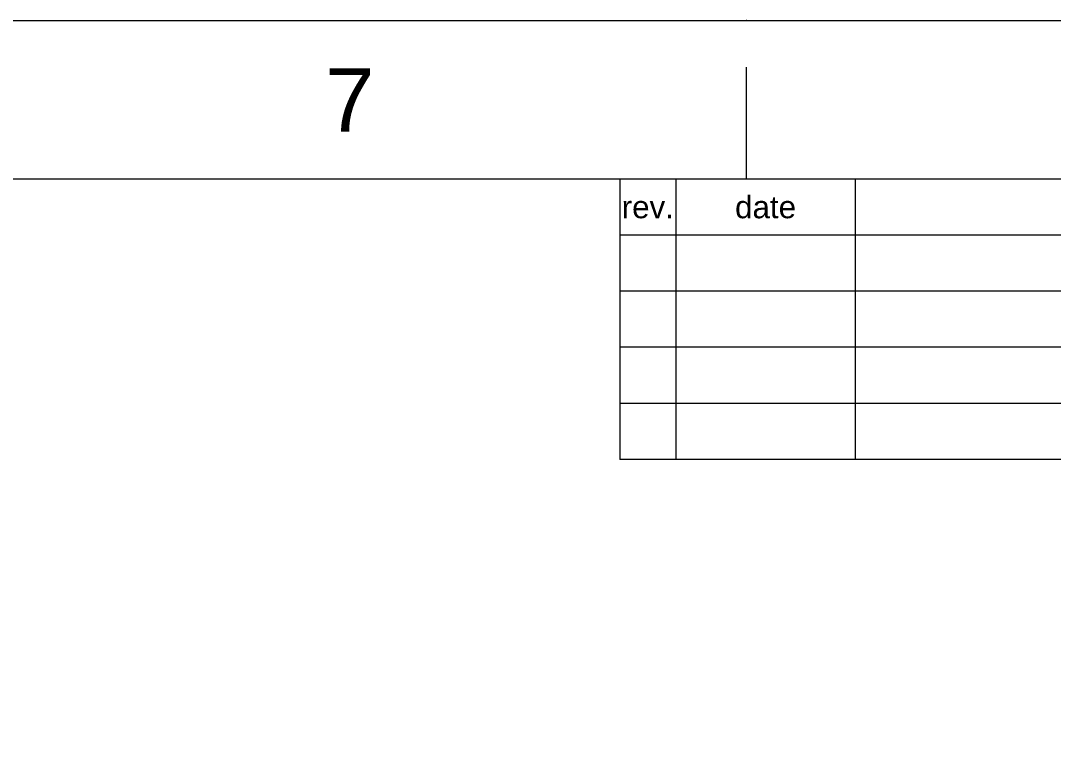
# Model space of a CAD drawing. Header units: millimetres. Extents: x 601 to 1195, y -1757 to -1337.
# Drawn here: x 1045.5 to 1137.5, y -1401 to -1337.2 of the extents above; entities that cross this region are included whole.
import ezdxf

# ---------------------------------------------------------------- set-up
doc = ezdxf.new("R2010")
doc.units = ezdxf.units.MM
doc.header["$LTSCALE"] = 0.1
doc.layers.get('0').update_dxf_attribs({"lineweight": 13})
doc.layers.add('FORM', color=7, linetype='Continuous', lineweight=13)
doc.layers.add('TEXT', color=2, linetype='Continuous')
doc.styles.get("Standard").update_dxf_attribs({"font": 'arial.ttf'})

msp = doc.modelspace()

# ---------------------------------------------------------------- linework, layer by layer
for p, q in [((1110.16, -1351.314), (1110.16, -1341.314)), ((1180.867, -1351.314), (615.21, -1351.314))]:
    msp.add_line(p, q)
msp.add_lwpolyline([(601.069, -1337.172), (1195.008, -1337.172), (1195.008, -1757.172), (601.069, -1757.172)], close=True)
msp.add_point((1110.16, -1337.172))
at = {"layer": 'FORM'}
for p, q in [((1098.867, -1351.314), (1098.867, -1376.314)), ((1103.867, -1351.314), (1103.867, -1376.314)), ((1119.867, -1351.314), (1119.867, -1376.314)), ((1180.867, -1356.314), (1098.867, -1356.314)), ((1180.867, -1361.314), (1098.867, -1361.314)), ((1180.867, -1366.314), (1098.867, -1366.314)), ((1180.867, -1371.314), (1098.867, -1371.314)), ((1180.867, -1376.314), (1098.867, -1376.314))]:
    msp.add_line(p, q, dxfattribs=at)

# ---------------------------------------------------------------- texts
at = {"insert": (1074.806, -1344.243), "char_height": 5.657, "attachment_point": 5}
msp.add_mtext_dynamic_manual_height_columns('7', width=50, gutter_width=12.5, heights=[0], dxfattribs=at)
at = {"layer": 'TEXT', "char_height": 2, "attachment_point": 5}
for s, width, insert in [('rev.', 5, (1101.367, -1353.814)), ('date', 16, (1111.867, -1353.814))]:
    msp.add_mtext_dynamic_manual_height_columns(s, width=width, gutter_width=12.5, heights=[0], dxfattribs=dict(at, insert=insert))

doc.saveas('drawing.dxf')
